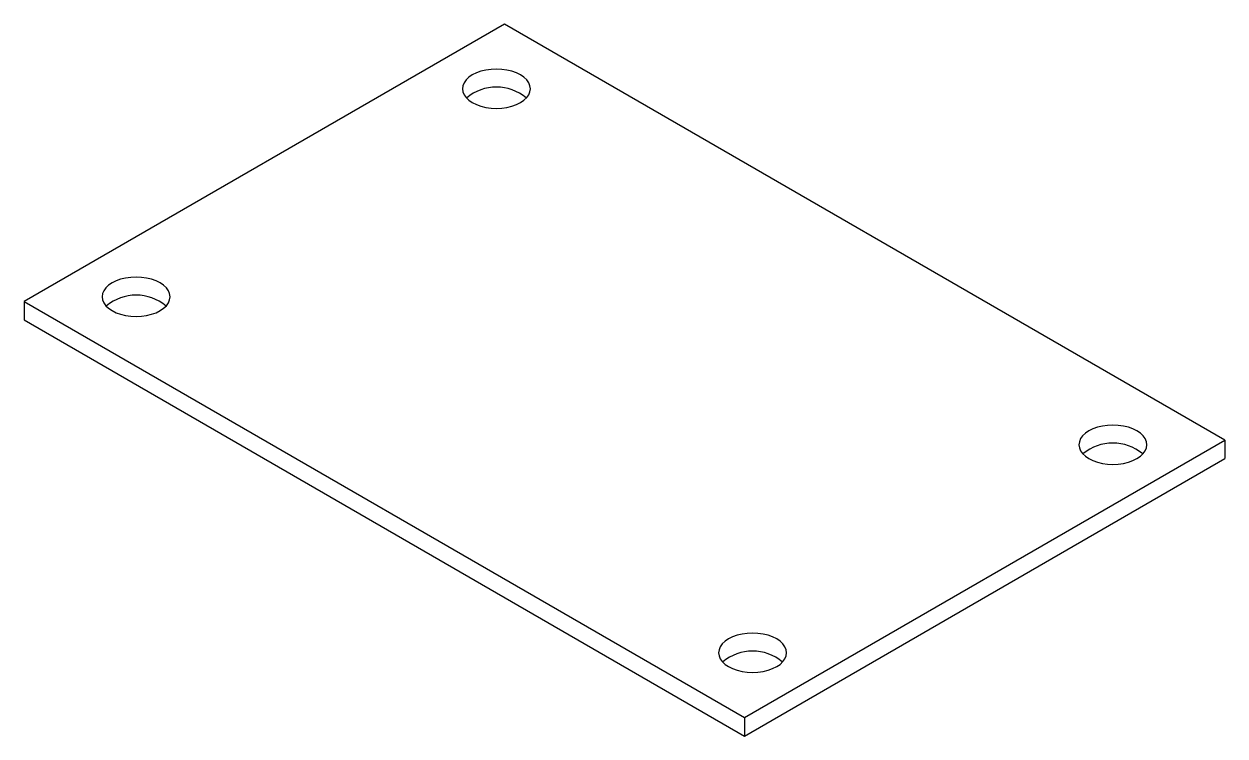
# Paper-space layout '_等轴测' of a CAD drawing. Header units: millimetres. Extents: x -53 to 53, y -31 to 32.
import ezdxf

# ---------------------------------------------------------------- set-up
doc = ezdxf.new("R2010")
doc.units = ezdxf.units.MM

psp = doc.layouts.new('_等轴测')

# ---------------------------------------------------------------- linework, layer by layer
at = {"color": 7, "linetype": 'Continuous', "lineweight": 25}
for p, q in [((-10.61, 32.25), (-53.03, 7.76)), ((53.03, -4.49), (-10.61, 32.25)), ((-53.03, 7.76), (-53.03, 6.12)), ((-53.03, 7.76), (10.61, -28.98)), ((-53.03, 6.12), (10.61, -30.62)), ((10.61, -28.98), (53.03, -4.49)), ((53.03, -4.49), (53.03, -6.12)), ((10.61, -30.62), (53.03, -6.12)), ((10.61, -28.98), (10.61, -30.62))]:
    psp.add_line(p, q, dxfattribs=at)
at = {"color": 7, "linetype": 'Continuous', "lineweight": 25, "flags": 128}
for points in [[(-13.44, 25.31), (-13.08, 25.13), (-12.68, 24.99), (-12.24, 24.89), (-11.78, 24.82), (-11.31, 24.8), (-10.84, 24.82), (-10.39, 24.89), (-9.95, 24.99), (-9.55, 25.13), (-9.19, 25.31), (-8.89, 25.52), (-8.64, 25.75), (-8.46, 26), (-8.35, 26.26), (-8.31, 26.53), (-8.35, 26.8), (-8.46, 27.07), (-8.64, 27.32), (-8.89, 27.55), (-9.19, 27.76), (-9.55, 27.93), (-9.95, 28.08), (-10.39, 28.18), (-10.84, 28.24), (-11.31, 28.27), (-11.78, 28.24), (-12.24, 28.18), (-12.68, 28.08), (-13.08, 27.93), (-13.44, 27.76), (-13.74, 27.55), (-13.99, 27.32), (-14.17, 27.07), (-14.28, 26.8), (-14.31, 26.53), (-14.28, 26.26), (-14.17, 26), (-13.99, 25.75), (-13.74, 25.52), (-13.44, 25.31)], [(-45.25, 6.94), (-44.9, 6.76), (-44.5, 6.62), (-44.06, 6.52), (-43.6, 6.45), (-43.13, 6.43), (-42.66, 6.45), (-42.21, 6.52), (-41.77, 6.62), (-41.37, 6.76), (-41.01, 6.94), (-40.71, 7.15), (-40.46, 7.38), (-40.28, 7.63), (-40.17, 7.89), (-40.13, 8.16), (-40.17, 8.44), (-40.28, 8.7), (-40.46, 8.95), (-40.71, 9.18), (-41.01, 9.39), (-41.37, 9.57), (-41.77, 9.71), (-42.21, 9.81), (-42.66, 9.87), (-43.13, 9.9), (-43.6, 9.87), (-44.06, 9.81), (-44.5, 9.71), (-44.9, 9.57), (-45.25, 9.39), (-45.56, 9.18), (-45.81, 8.95), (-45.99, 8.7), (-46.1, 8.44), (-46.13, 8.16), (-46.1, 7.89), (-45.99, 7.63), (-45.81, 7.38), (-45.56, 7.15), (-45.25, 6.94)], [(41.01, -6.12), (41.37, -6.3), (41.77, -6.44), (42.21, -6.55), (42.66, -6.61), (43.13, -6.63), (43.6, -6.61), (44.06, -6.55), (44.5, -6.44), (44.9, -6.3), (45.25, -6.12), (45.56, -5.92), (45.81, -5.68), (45.99, -5.43), (46.1, -5.17), (46.13, -4.9), (46.1, -4.63), (45.99, -4.36), (45.81, -4.11), (45.56, -3.88), (45.25, -3.67), (44.9, -3.5), (44.5, -3.36), (44.06, -3.25), (43.6, -3.19), (43.13, -3.17), (42.66, -3.19), (42.21, -3.25), (41.77, -3.36), (41.37, -3.5), (41.01, -3.67), (40.71, -3.88), (40.46, -4.11), (40.28, -4.36), (40.17, -4.63), (40.13, -4.9), (40.17, -5.17), (40.28, -5.43), (40.46, -5.68), (40.71, -5.92), (41.01, -6.12)], [(9.19, -24.49), (9.55, -24.67), (9.95, -24.81), (10.39, -24.91), (10.84, -24.98), (11.31, -25), (11.78, -24.98), (12.24, -24.91), (12.68, -24.81), (13.08, -24.67), (13.44, -24.49), (13.74, -24.29), (13.99, -24.05), (14.17, -23.8), (14.28, -23.54), (14.31, -23.27), (14.28, -23), (14.17, -22.73), (13.99, -22.48), (13.74, -22.25), (13.44, -22.04), (13.08, -21.87), (12.68, -21.72), (12.24, -21.62), (11.78, -21.56), (11.31, -21.54), (10.84, -21.56), (10.39, -21.62), (9.95, -21.72), (9.55, -21.87), (9.19, -22.04), (8.89, -22.25), (8.64, -22.48), (8.46, -22.73), (8.35, -23), (8.31, -23.27), (8.35, -23.54), (8.46, -23.8), (8.64, -24.05), (8.89, -24.29), (9.19, -24.49)]]:
    psp.add_lwpolyline(points, dxfattribs=at)
at = {"color": 7, "linetype": 'Continuous', "lineweight": 25}
for centre in [(-11.31, 22.57), (-43.13, 4.2), (43.13, -8.86), (11.31, -27.23)]:
    psp.add_arc(centre, 4.11, 49.9306, 130.0694, dxfattribs=at)

doc.saveas('drawing.dxf')
